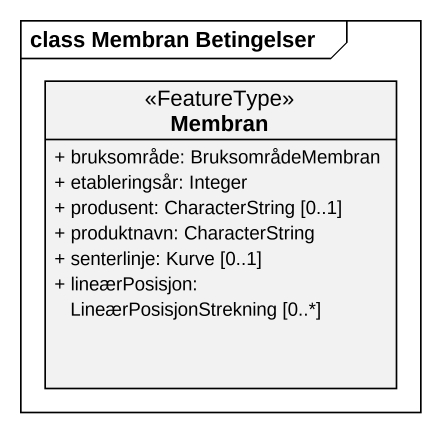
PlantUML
@startuml
mainframe class Membran Betingelser
hide circle
hide empty members
skinparam classAttributeIconSize 0
class Membran <<FeatureType>> {
  + bruksområde: BruksområdeMembran
  + etableringsår: Integer
  + produsent: CharacterString [0..1]
  + produktnavn: CharacterString
  + senterlinje: Kurve [0..1]
  + lineærPosisjon: LineærPosisjonStrekning [0..*]
}
@enduml
